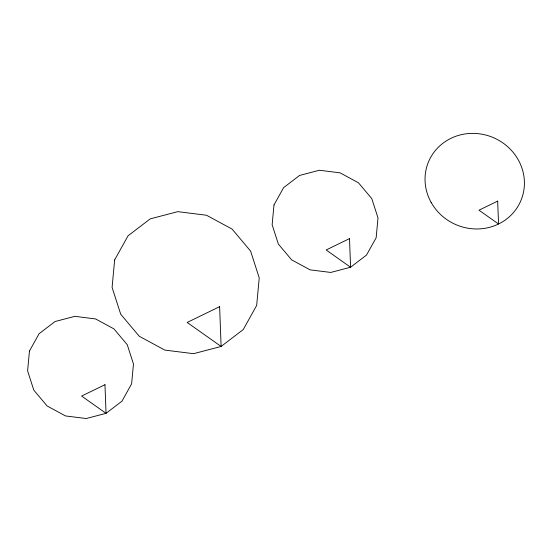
<?xml version="1.0" encoding="UTF-8"?>
<svg xmlns="http://www.w3.org/2000/svg" width="552" height="552" viewBox="0 0 552 552"><rect width="100%" height="100%" fill="white"/><g stroke="black" fill="none" stroke-linecap="round" stroke-linejoin="round"><path stroke-width="0.83" d="M29.456 351.037L27.6 370.847L33.803 390.14L47.127 405.975L65.529 415.946L86.222 418.526L106.046 413.331L121.985 401.145L131.611 383.833L133.467 364.016L127.257 344.724L113.94 328.888L95.537 318.925L74.844 316.344L55.021 321.54L39.082 333.718L29.456 351.037M114.664 259.875L112.09 287.413L120.715 314.226L139.228 336.237L164.806 350.092L193.566 353.68L221.117 346.456L243.273 329.523L256.659 305.456L259.233 277.918L250.608 251.105L232.095 229.094L206.51 215.245L177.758 211.651L150.206 218.875L128.05 235.807L114.664 259.875M273.992 204.951L272.143 224.761L278.346 244.053L291.663 259.888L310.072 269.852L330.758 272.44L350.582 267.244L366.521 255.058L376.153 237.746L378.003 217.93L371.8 198.637L358.483 182.802L340.073 172.838L319.387 170.251L299.563 175.446L283.625 187.632L273.992 204.951M349.513 238.616L326.149 249.973L350.582 267.244L349.513 238.616M219.627 306.67L187.156 322.451L221.117 346.456L219.627 306.67M104.97 384.703L81.606 396.06L106.046 413.331L104.97 384.703M497.676 201.107L478.984 210.188L498.539 224.002L497.676 201.107M431.112 202.363A50.094 47.368 23 0 0 517.155 207.669A50.094 47.368 23 0 0 475.914 133.474A50.094 47.368 23 0 0 431.112 202.363"/></g></svg>
